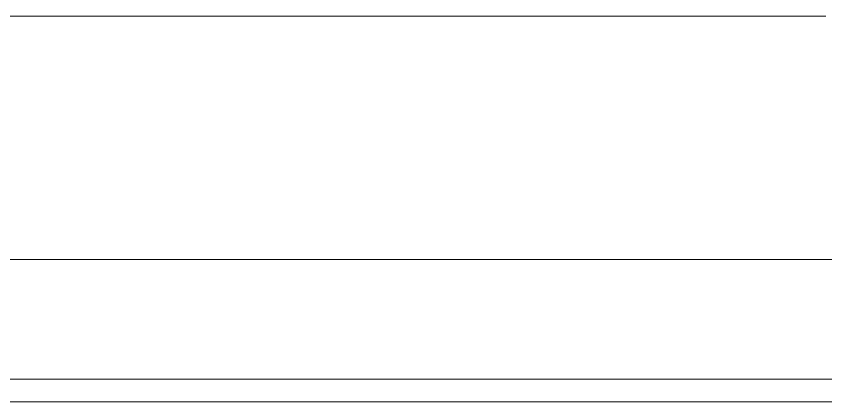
# Model space of a CAD drawing. Header units: millimetres. Extents: x -10563 to 10612, y -3613 to 6054.
# Drawn here: x -3362.5 to -3272.8, y -85 to -42.3 of the extents above; entities that cross this region are included whole.
import ezdxf

# ---------------------------------------------------------------- set-up
doc = ezdxf.new("R2010")
doc.units = ezdxf.units.MM
doc.header["$LTSCALE"] = 50
doc.layers.add('データ 001', color=14, linetype='Continuous')
doc.layers.add('内壁仕上', color=250, linetype='Continuous')

# ---------------------------------------------------------------- blocks, each defined once
blk = doc.blocks.new('FcPack%d3')
at = {"layer": 'データ 001', "color": 1, "linetype": 'Continuous', "lineweight": 13}
for p, q in [((52.015, -259.778), (3.269, -259.778)), ((139.765, -259.778), (52.015, -259.778)), ((52.015, -286.718), (-91.291, -286.718)), ((154.694, -286.718), (52.015, -286.718)), ((-164.874, -300), (185.015, -300)), ((185.015, -300), (52.015, -300))]:
    blk.add_line(p, q, dxfattribs=at)
blk = doc.blocks.new('FcPack%d485')
at = {"layer": '内壁仕上', "color": 3, "linetype": 'Continuous', "lineweight": 13}
blk.add_line((860, 0), (401.925, 0), dxfattribs=at)

msp = doc.modelspace()

# ---------------------------------------------------------------- block references
at = {"layer": 'データ 001', "color": 1, "linetype": 'Continuous', "lineweight": 13}
msp.add_blockref('FcPack%d3', (-3412.515, 217.5), dxfattribs=at)
at = {"layer": '内壁仕上', "color": 3, "linetype": 'Continuous', "lineweight": 13}
msp.add_blockref('FcPack%d485', (-4075, -85), dxfattribs=at)

doc.saveas('drawing.dxf')
